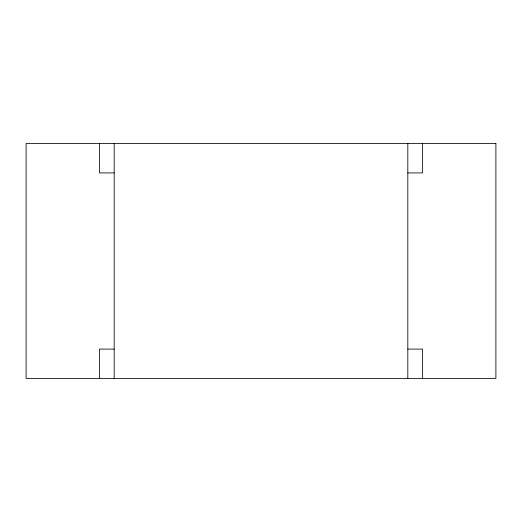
<?xml version="1.0" encoding="UTF-8"?>
<svg xmlns="http://www.w3.org/2000/svg" width="522" height="522" viewBox="0 0 522 522"><rect width="100%" height="100%" fill="white"/><g stroke="black" fill="none" stroke-linecap="round" stroke-linejoin="round"><path stroke-width="0.78" d="M114.188 172.912L99.506 172.912L99.506 143.55M407.812 172.912L422.494 172.912L422.494 143.55M114.188 349.087L99.506 349.087L99.506 378.45M407.812 349.087L422.494 349.087L422.494 378.45M407.812 143.55L407.812 378.45M114.188 143.55L114.188 378.45M495.9 143.55L26.1 143.55L26.1 378.45L495.9 378.45L495.9 143.55"/></g></svg>
